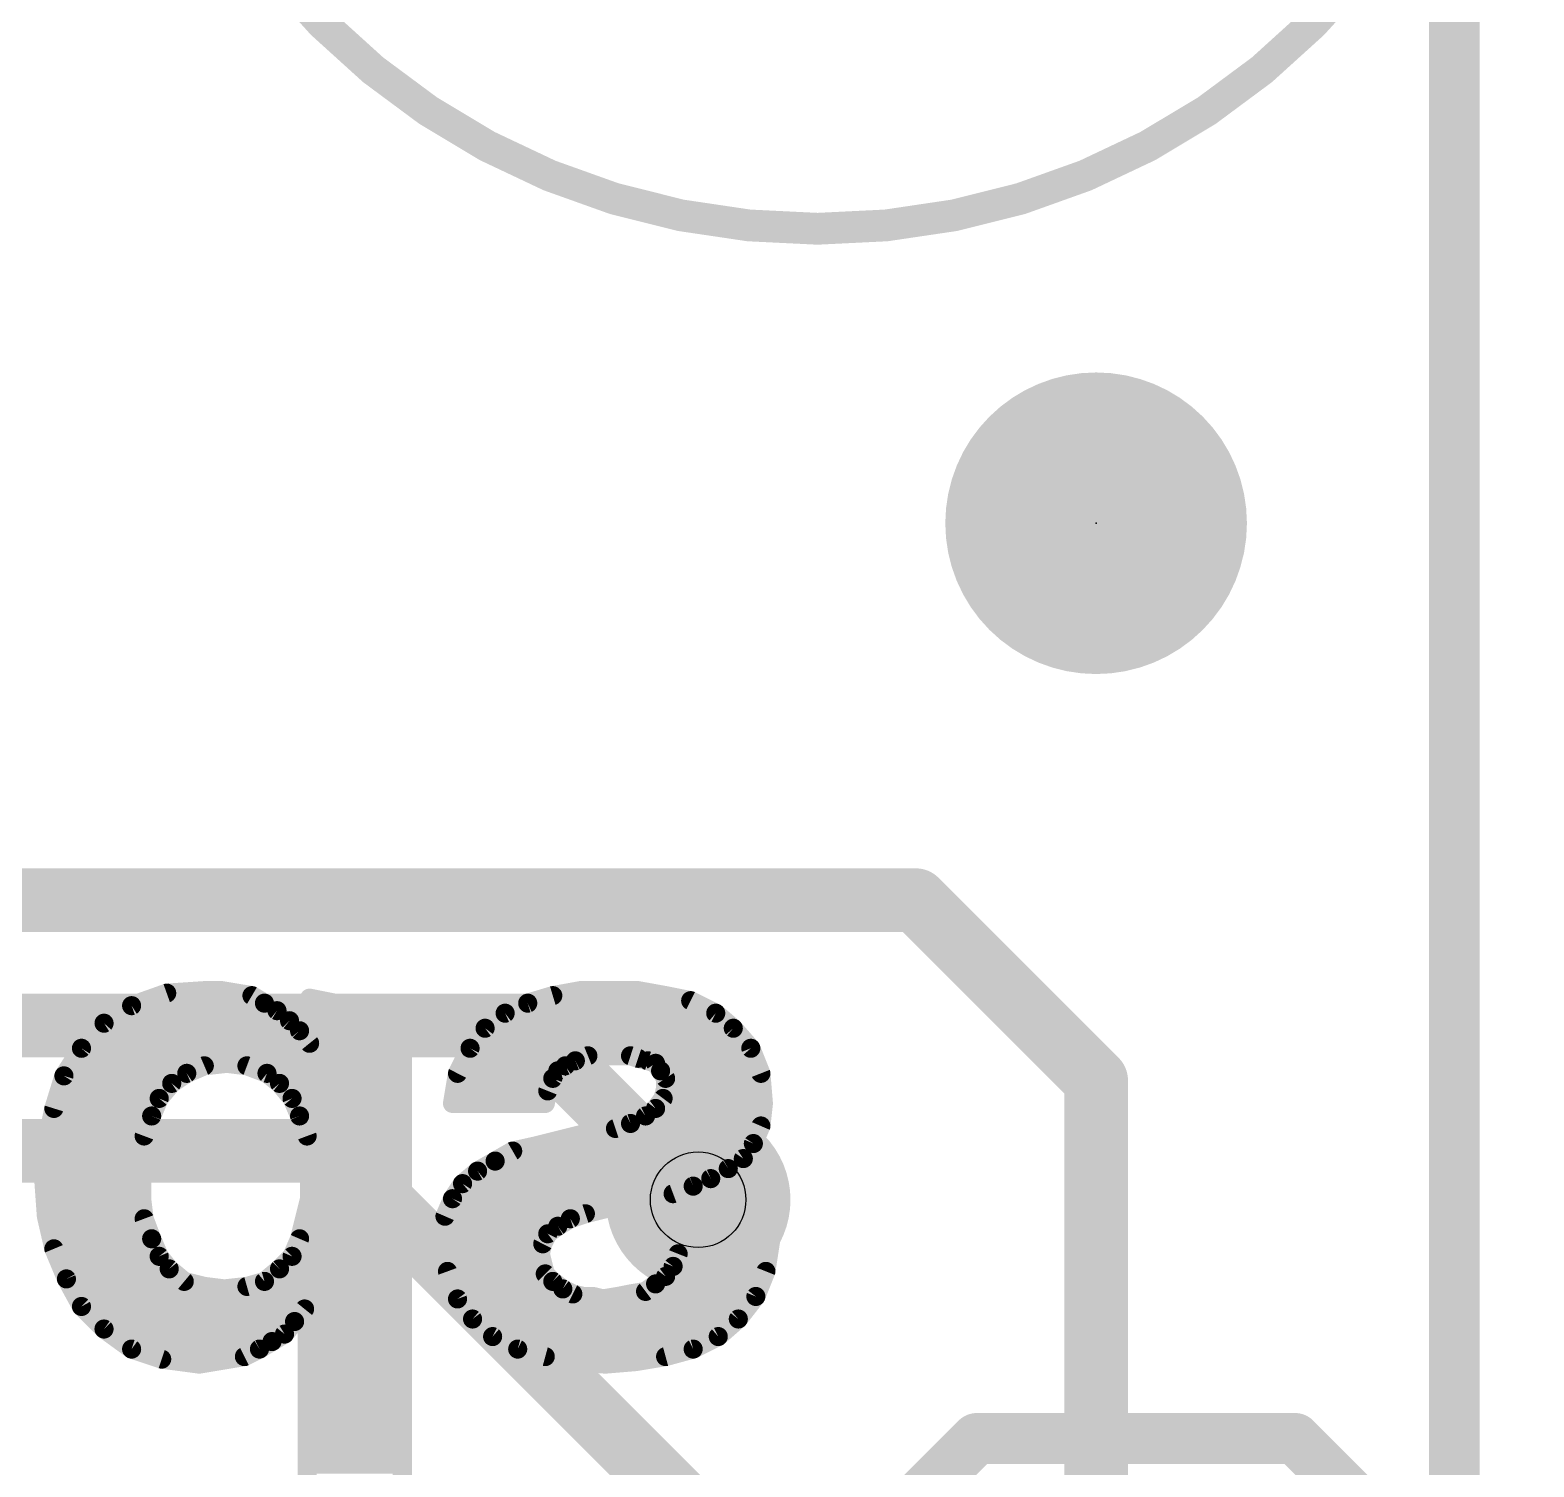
# Model space of a CAD drawing. Extents: x -33 to 74, y -15 to 28.
# Drawn here: x 14.64 to 20.64, y 10.05 to 15.78 of the extents above; entities that cross this region are included whole.
import ezdxf

# ---------------------------------------------------------------- set-up
doc = ezdxf.new("R2010")
doc.units = 0
for name, color, linetype in [('1', 12, 'CONTINUOUS'), ('16', 132, 'CONTINUOUS'), ('18', 110, 'CONTINUOUS'), ('20', 53, 'CONTINUOUS'), ('21', 41, 'CONTINUOUS'), ('22', 40, 'CONTINUOUS'), ('23', 53, 'CONTINUOUS'), ('29', 40, 'CONTINUOUS'), ('39', 12, 'CONTINUOUS'), ('44', 253, 'CONTINUOUS')]:
    doc.layers.add(name, color=color, linetype=linetype)

# ---------------------------------------------------------------- blocks, each defined once
blk = doc.blocks.new('PIE')
at = {"const_width": 0.5}
blk.add_lwpolyline([(0, -0.25, 1), (0, 0.25, 1), (0, -0.25)], format="xyb", dxfattribs=at)
blk = doc.blocks.new('ROUNDV')
at = {"const_width": 0.5}
blk.add_lwpolyline([(0, -0.25, 1), (0, 0.25, 1), (0, -0.25)], format="xyb", dxfattribs=at)

msp = doc.modelspace()

# ---------------------------------------------------------------- linework, layer by layer
at = {"layer": '1'}
for points, const_width in [([(20.32, 0), (20.32, 20.32)], 0.2032), ([(13.1313, 12.3075), (18.1725, 12.3075)], 0.254), ([(18.1725, 12.3075), (18.8912, 11.5888)], 0.254), ([(13.1313, 11.8075), (16.6088, 11.8075)], 0.254), ([(16.6088, 11.8075), (17.3038, 11.1125)], 0.254), ([(18.8912, 11.5888), (18.8912, 9.0488)], 0.254), ([(13.1313, 11.3075), (15.8388, 11.3075)], 0.254), ([(15.8388, 11.3075), (17.4625, 9.6837)], 0.254)]:
    msp.add_lwpolyline(points, dxfattribs=dict(at, const_width=const_width))
at = {"layer": '1', "const_width": 0.127}
for points in [[(18.2174, 12.3524, 1), (18.1276, 12.2626)], [(18.1725, 12.244, 1), (18.1725, 12.371)], [(16.6537, 11.8524, 1), (16.5638, 11.7626)], [(16.6088, 11.744, 1), (16.6088, 11.871)], [(18.9548, 11.5888, 1), (18.8277, 11.5888)], [(18.8463, 11.5438, 1), (18.9362, 11.6337)], [(15.8837, 11.3524, 1), (15.7938, 11.2626)], [(15.8388, 11.244, 1), (15.8388, 11.371)], [(17.2588, 11.0676, 1), (17.3487, 11.1574)]]:
    msp.add_lwpolyline(points, format="xyb", dxfattribs=at)
at = {"layer": '16', "const_width": 0.2032}
msp.add_lwpolyline([(20.32, 0), (20.32, 20.32)], dxfattribs=at)
at = {"layer": '20', "const_width": 0.2032}
msp.add_lwpolyline([(20.32, 20.32), (20.32, 0)], dxfattribs=at)
at = {"layer": '21', "const_width": 0.2032}
for points in [[(18.415, 10.16), (17.78, 9.525)], [(19.685, 10.16), (18.415, 10.16)], [(20.32, 9.525), (19.685, 10.16)]]:
    msp.add_lwpolyline(points, dxfattribs=at)
at = {"layer": '21', "const_width": 0.1016}
for points in [[(18.415, 10.2108, 1), (18.415, 10.1092)], [(18.4509, 10.1241, 1), (18.3791, 10.1959)], [(19.7209, 10.1959, 1), (19.6491, 10.1241)], [(19.685, 10.1092, 1), (19.685, 10.2108)]]:
    msp.add_lwpolyline(points, format="xyb", dxfattribs=at)
at = {"layer": '22', "const_width": 0.0762}
for points in [[(15.184, 11.9367), (15.044, 11.8868)], [(15.334, 11.9467), (15.184, 11.9367)], [(15.404, 11.9467), (15.334, 11.9467)], [(15.464, 11.9367), (15.404, 11.9467)], [(15.524, 11.9268), (15.464, 11.9367)], [(15.574, 11.8968), (15.524, 11.9268)], [(15.804, 11.9068), (15.754, 11.9168)], [(15.754, 11.9168), (15.754, 11.7368)], [(15.854, 11.8968), (15.804, 11.9068)], [(16.724, 11.9268), (16.624, 11.8968)], [(16.834, 11.9467), (16.724, 11.9268)], [(17.064, 11.9467), (16.834, 11.9467)], [(17.174, 11.9268), (17.064, 11.9467)], [(17.274, 11.9068), (17.174, 11.9268)], [(17.374, 11.8567), (17.274, 11.9068)], [(15.044, 11.8868), (14.934, 11.8168)], [(15.0453, 11.8872), (15.5899, 11.8872)], [(15.624, 11.8667), (15.574, 11.8968)], [(15.674, 11.8268), (15.624, 11.8667)], [(15.754, 11.8872), (15.8922, 11.8872)], [(15.894, 11.8868), (15.854, 11.8968)], [(15.944, 11.8768), (15.894, 11.8868)], [(15.984, 11.8667), (15.944, 11.8768)], [(16.034, 11.8667), (15.984, 11.8667)], [(16.084, 11.8567), (16.034, 11.8667)], [(16.124, 11.8468), (16.084, 11.8567)], [(16.124, 9.9968), (16.124, 11.8468)], [(16.534, 11.8567), (16.454, 11.7968)], [(16.624, 11.8968), (16.534, 11.8567)], [(16.6025, 11.8872), (17.3131, 11.8872)], [(17.444, 11.7968), (17.374, 11.8567)], [(14.934, 11.8168), (14.844, 11.7168)], [(14.9288, 11.811), (15.6898, 11.811)], [(15.714, 11.7868), (15.674, 11.8268)], [(15.754, 11.7368), (15.714, 11.7868)], [(15.754, 11.811), (16.124, 11.811)], [(16.454, 11.7968), (16.394, 11.7168)], [(16.473, 11.811), (17.4274, 11.811)], [(17.514, 11.7168), (17.444, 11.7968)], [(14.8602, 11.7348), (16.124, 11.7348)], [(16.4075, 11.7348), (17.4982, 11.7348)], [(14.844, 11.7168), (14.774, 11.6067)], [(16.394, 11.7168), (16.344, 11.6167)], [(16.774, 11.6468), (16.814, 11.6668)], [(16.814, 11.6668), (16.864, 11.6867)], [(16.864, 11.6867), (17.034, 11.6867)], [(17.034, 11.6867), (17.064, 11.6768)], [(17.064, 11.6768), (17.104, 11.6668)], [(17.104, 11.6668), (17.134, 11.6568)], [(17.554, 11.6167), (17.514, 11.7168)], [(14.774, 11.6067), (14.734, 11.4768)], [(14.807, 11.6586), (16.124, 11.6586)], [(15.204, 11.5768), (15.264, 11.6167)], [(15.264, 11.6167), (15.334, 11.6468)], [(15.334, 11.6468), (15.424, 11.6568)], [(15.424, 11.6568), (15.504, 11.6468)], [(15.504, 11.6468), (15.584, 11.6167)], [(15.584, 11.6167), (15.634, 11.5768)], [(16.344, 11.6167), (16.324, 11.4968)], [(16.3649, 11.6586), (16.7977, 11.6586)], [(16.724, 11.5968), (16.744, 11.6268)], [(16.744, 11.6268), (16.774, 11.6468)], [(17.1285, 11.6586), (17.5373, 11.6586)], [(17.134, 11.6568), (17.154, 11.6268)], [(17.154, 11.6268), (17.174, 11.5968)], [(17.564, 11.4968), (17.554, 11.6167)], [(14.7665, 11.5824), (15.2125, 11.5824)], [(15.154, 11.5168), (15.204, 11.5768)], [(15.6269, 11.5824), (16.124, 11.5824)], [(15.634, 11.5768), (15.684, 11.5168)], [(16.3383, 11.5824), (16.7183, 11.5824)], [(16.694, 11.4968), (16.704, 11.5468)], [(16.704, 11.5468), (16.724, 11.5968)], [(17.174, 11.5568), (17.164, 11.5168)], [(17.174, 11.5968), (17.174, 11.5568)], [(17.174, 11.5824), (17.5569, 11.5824)], [(14.7431, 11.5062), (15.1495, 11.5062)], [(15.124, 11.4467), (15.154, 11.5168)], [(15.684, 11.5168), (15.714, 11.4467)], [(15.6885, 11.5062), (16.124, 11.5062)], [(16.324, 11.4968), (16.694, 11.4968)], [(16.3256, 11.5062), (16.6959, 11.5062)], [(17.164, 11.5168), (17.134, 11.4768)], [(17.1561, 11.5062), (17.5632, 11.5062)], [(17.554, 11.4068), (17.564, 11.4968)], [(14.734, 11.4768), (14.704, 11.3368)], [(14.724, 11.43), (15.1177, 11.43)], [(15.094, 11.3667), (15.124, 11.4467)], [(15.714, 11.4467), (15.744, 11.3667)], [(15.7203, 11.43), (16.124, 11.43)], [(17.094, 11.4467), (17.034, 11.4168)], [(17.0605, 11.43), (17.5566, 11.43)], [(17.134, 11.4768), (17.094, 11.4467)], [(15.084, 11.2868), (15.094, 11.3667)], [(15.744, 11.3667), (15.754, 11.2868)], [(16.814, 11.3667), (16.734, 11.3468)], [(16.894, 11.3868), (16.814, 11.3667)], [(16.974, 11.3968), (16.894, 11.3868)], [(17.034, 11.4168), (16.974, 11.3968)], [(17.524, 11.3368), (17.554, 11.4068)], [(14.704, 11.3368), (14.694, 11.1867)], [(14.7077, 11.3538), (15.0924, 11.3538)], [(15.7456, 11.3538), (16.124, 11.3538)], [(16.564, 11.3068), (16.494, 11.2668)], [(16.654, 11.3268), (16.564, 11.3068)], [(16.734, 11.3468), (16.654, 11.3268)], [(16.7622, 11.3538), (17.5313, 11.3538)], [(17.484, 11.2767), (17.524, 11.3368)], [(14.7001, 11.2776), (15.084, 11.2776)], [(15.084, 11.1967), (15.084, 11.2868)], [(15.754, 11.2868), (15.754, 11.1167)], [(15.754, 11.2776), (16.124, 11.2776)], [(16.494, 11.2668), (16.424, 11.2268)], [(16.513, 11.2776), (17.4846, 11.2776)], [(17.424, 11.2368), (17.484, 11.2767)], [(15.084, 11.1967), (14.694, 11.1867)], [(14.694, 11.1867), (15.084, 11.1967)], [(14.694, 11.1867), (14.704, 11.0468)], [(14.695, 11.2014), (15.084, 11.2014)], [(15.084, 11.1167), (15.084, 11.1967)], [(15.754, 11.2014), (16.124, 11.2014)], [(16.424, 11.2268), (16.364, 11.1768)], [(16.3936, 11.2014), (17.3621, 11.2014)], [(17.284, 11.1668), (17.354, 11.1967)], [(17.354, 11.1967), (17.424, 11.2368)], [(14.6984, 11.1252), (15.084, 11.1252)], [(15.754, 11.1252), (16.124, 11.1252)], [(16.364, 11.1768), (16.324, 11.1167)], [(16.3296, 11.1252), (17.152, 11.1252)], [(17.114, 11.1167), (17.204, 11.1368)], [(17.204, 11.1368), (17.284, 11.1668)], [(15.094, 11.0368), (15.084, 11.1167)], [(15.754, 11.1167), (15.734, 11.0368)], [(16.324, 11.1167), (16.294, 11.0468)], [(16.854, 11.0568), (16.934, 11.0768)], [(16.934, 11.0768), (17.014, 11.0968)], [(17.014, 11.0968), (17.114, 11.1167)], [(14.7038, 11.049), (15.0925, 11.049)], [(14.704, 11.0468), (14.734, 10.9168)], [(15.124, 10.9568), (15.094, 11.0368)], [(15.734, 11.0368), (15.714, 10.9568)], [(15.7371, 11.049), (16.124, 11.049)], [(16.294, 11.0468), (16.284, 10.9568)], [(16.295, 11.049), (16.8308, 11.049)], [(16.704, 10.9768), (16.744, 11.0068)], [(16.744, 11.0068), (16.794, 11.0368)], [(16.794, 11.0368), (16.854, 11.0568)], [(14.7211, 10.9728), (15.118, 10.9728)], [(14.784, 10.7968), (15.124, 10.9568)], [(15.124, 10.9568), (14.784, 10.7968)], [(15.154, 10.8868), (15.124, 10.9568)], [(15.714, 10.9568), (15.684, 10.8868)], [(15.718, 10.9728), (16.124, 10.9728)], [(16.284, 10.9568), (16.304, 10.8268)], [(16.2858, 10.9728), (16.702, 10.9728)], [(16.684, 10.9367), (16.704, 10.9768)], [(17.224, 10.9568), (17.224, 10.8968)], [(17.274, 10.9568), (17.224, 10.9568)], [(17.594, 10.9568), (17.274, 10.9568)], [(17.574, 10.8268), (17.594, 10.9568)], [(14.734, 10.9168), (14.784, 10.7968)], [(14.7424, 10.8966), (14.9962, 10.8966)], [(14.9962, 10.8966), (15.1498, 10.8966)], [(15.194, 10.8368), (15.154, 10.8868)], [(15.684, 10.8868), (15.634, 10.8368)], [(15.6882, 10.8966), (16.124, 10.8966)], [(16.2933, 10.8966), (16.674, 10.8966)], [(16.674, 10.8968), (16.684, 10.9367)], [(16.684, 10.8567), (16.674, 10.8968)], [(17.224, 10.8968), (17.204, 10.8468)], [(17.2239, 10.8966), (17.5847, 10.8966)], [(14.7741, 10.8204), (14.8343, 10.8204)], [(14.8343, 10.8204), (15.2136, 10.8204)], [(15.254, 10.7868), (15.194, 10.8368)], [(15.634, 10.8368), (15.574, 10.7868)], [(15.6144, 10.8204), (16.124, 10.8204)], [(16.304, 10.8268), (16.344, 10.7168)], [(16.3063, 10.8204), (16.6931, 10.8204)], [(16.694, 10.8168), (16.684, 10.8567)], [(17.204, 10.8468), (17.174, 10.8068)], [(17.1842, 10.8204), (17.5715, 10.8204)], [(17.534, 10.7268), (17.574, 10.8268)], [(14.784, 10.7968), (14.844, 10.6867)], [(15.334, 10.7668), (15.254, 10.7868)], [(15.414, 10.7568), (15.334, 10.7668)], [(15.504, 10.7668), (15.414, 10.7568)], [(15.574, 10.7868), (15.504, 10.7668)], [(16.724, 10.7868), (16.694, 10.8168)], [(16.764, 10.7568), (16.724, 10.7868)], [(17.134, 10.7767), (17.094, 10.7468)], [(17.174, 10.8068), (17.134, 10.7767)], [(14.8127, 10.7442), (16.124, 10.7442)], [(16.334, 10.7442), (16.7891, 10.7442)], [(16.344, 10.7168), (16.404, 10.6368)], [(16.804, 10.7368), (16.764, 10.7568)], [(16.844, 10.7268), (16.804, 10.7368)], [(16.884, 10.7268), (16.844, 10.7268)], [(16.924, 10.7168), (16.884, 10.7268)], [(16.984, 10.7268), (16.924, 10.7168)], [(17.034, 10.7368), (16.984, 10.7268)], [(17.094, 10.7468), (17.034, 10.7368)], [(17.0787, 10.7442), (17.541, 10.7442)], [(17.464, 10.6368), (17.534, 10.7268)], [(14.844, 10.6867), (14.934, 10.5968)], [(14.8628, 10.668), (15.727, 10.668)], [(15.694, 10.6268), (15.734, 10.6768)], [(15.734, 10.6768), (15.744, 10.6768)], [(15.744, 10.6768), (15.744, 9.6568)], [(15.744, 10.668), (16.124, 10.668)], [(16.3806, 10.668), (17.4883, 10.668)], [(14.934, 10.5968), (15.044, 10.5168)], [(14.9408, 10.5918), (15.666, 10.5918)], [(15.654, 10.5768), (15.694, 10.6268)], [(15.744, 10.5918), (16.124, 10.5918)], [(16.404, 10.6368), (16.484, 10.5668)], [(16.4554, 10.5918), (17.4126, 10.5918)], [(17.384, 10.5668), (17.464, 10.6368)], [(15.554, 10.5168), (15.604, 10.5468)], [(15.604, 10.5468), (15.654, 10.5768)], [(16.484, 10.5668), (16.584, 10.5168)], [(17.284, 10.5168), (17.384, 10.5668)], [(15.044, 10.5168), (15.164, 10.4768)], [(15.0475, 10.5156), (15.5517, 10.5156)], [(15.164, 10.4768), (15.314, 10.4568)], [(15.314, 10.4568), (15.374, 10.4668)], [(15.374, 10.4668), (15.434, 10.4768)], [(15.434, 10.4768), (15.494, 10.4868)], [(15.494, 10.4868), (15.554, 10.5168)], [(15.744, 10.5156), (16.124, 10.5156)], [(16.584, 10.5168), (16.694, 10.4868)], [(16.5882, 10.5156), (17.2798, 10.5156)], [(16.694, 10.4868), (16.814, 10.4668)], [(16.814, 10.4668), (16.934, 10.4568)], [(16.934, 10.4568), (17.054, 10.4668)], [(17.054, 10.4668), (17.174, 10.4868)], [(17.174, 10.4868), (17.284, 10.5168)], [(15.744, 10.4394), (16.124, 10.4394)], [(15.744, 10.3632), (16.124, 10.3632)], [(15.744, 10.287), (16.124, 10.287)], [(15.744, 10.2108), (16.124, 10.2108)], [(15.744, 10.1346), (16.124, 10.1346)], [(15.744, 10.0584), (16.124, 10.0584)]]:
    msp.add_lwpolyline(points, dxfattribs=at)
at = {"layer": '22', "const_width": 0.0381}
for points in [[(15.1827, 11.9558, 1), (15.1853, 11.9177)], [(15.1904, 11.9188, 1), (15.1776, 11.9547)], [(15.334, 11.9658, 1), (15.334, 11.9277)], [(15.3353, 11.9277, 1), (15.3327, 11.9658)], [(15.4071, 11.9655, 1), (15.4009, 11.928)], [(15.404, 11.9277, 1), (15.404, 11.9658)], [(15.4671, 11.9555, 1), (15.4609, 11.918)], [(15.4609, 11.918, 1), (15.4671, 11.9555)], [(15.5338, 11.9431, 1), (15.5142, 11.9104)], [(15.5209, 11.908, 1), (15.5271, 11.9455)], [(15.7731, 11.9168, 1), (15.735, 11.9168)], [(15.7577, 11.9354, 1), (15.7503, 11.8981)], [(15.8077, 11.9254, 1), (15.8003, 11.8881)], [(15.8003, 11.8881, 1), (15.8077, 11.9254)], [(16.7206, 11.9455, 1), (16.7274, 11.908)], [(16.7295, 11.9085, 1), (16.7185, 11.945)], [(16.834, 11.9658, 1), (16.834, 11.9277)], [(16.8374, 11.928, 1), (16.8306, 11.9655)], [(17.0674, 11.9655, 1), (17.0606, 11.928)], [(17.064, 11.9277, 1), (17.064, 11.9658)], [(17.1777, 11.9454, 1), (17.1703, 11.9081)], [(17.1706, 11.908, 1), (17.1774, 11.9455)], [(17.2825, 11.9238, 1), (17.2655, 11.8897)], [(17.2703, 11.8881, 1), (17.2777, 11.9254)], [(15.0376, 11.9047, 1), (15.0504, 11.8688)], [(15.0453, 11.9063, 1), (15.0453, 11.8681)], [(15.0542, 11.8707, 1), (15.0338, 11.9028)], [(15.5838, 11.9131, 1), (15.5642, 11.8804)], [(15.5642, 11.8804, 1), (15.5838, 11.9131)], [(15.5899, 11.8681, 1), (15.5899, 11.9063)], [(15.6359, 11.8816, 1), (15.6121, 11.8519)], [(15.6142, 11.8504, 1), (15.6338, 11.8831)], [(15.754, 11.9063, 1), (15.754, 11.8681)], [(15.8586, 11.9152, 1), (15.8494, 11.8783)], [(15.8503, 11.8781, 1), (15.8577, 11.9154)], [(15.8977, 11.9054, 1), (15.8903, 11.8681)], [(15.8894, 11.8683, 1), (15.8986, 11.9052)], [(15.8922, 11.8681, 1), (15.8922, 11.9063)], [(15.9486, 11.8952, 1), (15.9394, 11.8583)], [(15.9403, 11.8581, 1), (15.9477, 11.8954)], [(15.984, 11.8858, 1), (15.984, 11.8477)], [(15.9794, 11.8483, 1), (15.9886, 11.8852)], [(16.0377, 11.8854, 1), (16.0303, 11.8481)], [(16.034, 11.8477, 1), (16.034, 11.8858)], [(16.0886, 11.8752, 1), (16.0794, 11.8383)], [(16.0803, 11.8381, 1), (16.0877, 11.8754)], [(16.1431, 11.8468, 1), (16.105, 11.8468)], [(16.1194, 11.8283, 1), (16.1286, 11.8652)], [(16.5263, 11.8742, 1), (16.5417, 11.8393)], [(16.5454, 11.8415, 1), (16.5226, 11.872)], [(16.6025, 11.9063, 1), (16.6025, 11.8681)], [(16.6185, 11.915, 1), (16.6295, 11.8785)], [(16.6317, 11.8793, 1), (16.6163, 11.9142)], [(17.3131, 11.8681, 1), (17.3131, 11.9063)], [(17.3864, 11.8712, 1), (17.3616, 11.8423)], [(17.3655, 11.8397, 1), (17.3825, 11.8738)], [(14.9288, 11.83, 1), (14.9288, 11.7919)], [(14.9238, 11.8328, 1), (14.9442, 11.8007)], [(14.9482, 11.804, 1), (14.9198, 11.8295)], [(15.6875, 11.8402, 1), (15.6605, 11.8133)], [(15.6621, 11.8119, 1), (15.6859, 11.8416)], [(15.6898, 11.7919, 1), (15.6898, 11.83)], [(15.7289, 11.7987, 1), (15.6991, 11.7748)], [(15.7005, 11.7733, 1), (15.7275, 11.8002)], [(15.754, 11.83, 1), (15.754, 11.7919)], [(16.124, 11.7919, 1), (16.124, 11.83)], [(16.4426, 11.812, 1), (16.4654, 11.7815)], [(16.4692, 11.7853, 1), (16.4388, 11.8082)], [(16.473, 11.83, 1), (16.473, 11.7919)], [(17.4583, 11.8093, 1), (17.4297, 11.7842)], [(17.4274, 11.7919, 1), (17.4274, 11.83)], [(17.4316, 11.7823, 1), (17.4564, 11.8112)], [(14.8602, 11.7538, 1), (14.8602, 11.7157)], [(15.7391, 11.7248, 1), (15.7689, 11.7487)], [(16.124, 11.7157, 1), (16.124, 11.7538)], [(16.4075, 11.7538, 1), (16.4075, 11.7157)], [(17.4982, 11.7157, 1), (17.4982, 11.7538)], [(14.8298, 11.7295, 1), (14.8582, 11.704)], [(14.8601, 11.7065, 1), (14.8279, 11.727)], [(15.735, 11.7368, 1), (15.7731, 11.7368)], [(16.3788, 11.7282, 1), (16.4092, 11.7053)], [(16.411, 11.7082, 1), (16.377, 11.7253)], [(16.8069, 11.6844, 1), (16.8211, 11.6491)], [(16.8225, 11.6497, 1), (16.8055, 11.6838)], [(16.864, 11.7058, 1), (16.864, 11.6677)], [(16.8711, 11.6691, 1), (16.8569, 11.7044)], [(17.04, 11.7048, 1), (17.028, 11.6687)], [(17.034, 11.6677, 1), (17.034, 11.7058)], [(17.0686, 11.6952, 1), (17.0594, 11.6583)], [(17.058, 11.6587, 1), (17.07, 11.6948)], [(17.11, 11.6848, 1), (17.098, 11.6487)], [(17.0994, 11.6483, 1), (17.1086, 11.6852)], [(17.5317, 11.7238, 1), (17.4963, 11.7097)], [(17.4997, 11.7042, 1), (17.5283, 11.7293)], [(14.7922, 11.6011, 1), (14.7558, 11.6124)], [(14.807, 11.6776, 1), (14.807, 11.6395)], [(15.2565, 11.6343, 1), (15.2715, 11.5992)], [(15.2746, 11.6009, 1), (15.2534, 11.6326)], [(15.3319, 11.6657, 1), (15.3361, 11.6278)], [(15.3415, 11.6292, 1), (15.3265, 11.6643)], [(15.4264, 11.6757, 1), (15.4216, 11.6378)], [(15.4261, 11.6378, 1), (15.4219, 11.6757)], [(15.5107, 11.6646, 1), (15.4973, 11.6289)], [(15.5016, 11.6278, 1), (15.5064, 11.6657)], [(15.5959, 11.6316, 1), (15.5721, 11.6019)], [(15.5773, 11.5989, 1), (15.5907, 11.6346)], [(16.124, 11.6395, 1), (16.124, 11.6776)], [(16.327, 11.6253, 1), (16.361, 11.6082)], [(16.3628, 11.6136, 1), (16.3252, 11.6199)], [(16.3649, 11.6776, 1), (16.3649, 11.6395)], [(16.7334, 11.6426, 1), (16.7546, 11.6109)], [(16.7599, 11.6162, 1), (16.7281, 11.6373)], [(16.7655, 11.6638, 1), (16.7825, 11.6297)], [(16.7846, 11.6309, 1), (16.7634, 11.6626)], [(16.7977, 11.6395, 1), (16.7977, 11.6776)], [(17.1285, 11.6776, 1), (17.1285, 11.6395)], [(17.1499, 11.6673, 1), (17.1181, 11.6462)], [(17.128, 11.6387, 1), (17.14, 11.6748)], [(17.1699, 11.6373, 1), (17.1381, 11.6162)], [(17.1381, 11.6162, 1), (17.1699, 11.6373)], [(17.573, 11.6183, 1), (17.535, 11.6152)], [(17.5363, 11.6097, 1), (17.5717, 11.6238)], [(17.5373, 11.6395, 1), (17.5373, 11.6776)], [(14.7665, 11.6014, 1), (14.7665, 11.5633)], [(14.7579, 11.617, 1), (14.7901, 11.5965)], [(15.1934, 11.5926, 1), (15.2146, 11.5609)], [(15.2186, 11.5646, 1), (15.1894, 11.5889)], [(15.2125, 11.5633, 1), (15.2125, 11.6014)], [(15.6269, 11.6014, 1), (15.6269, 11.5633)], [(15.6486, 11.5889, 1), (15.6194, 11.5646)], [(15.6221, 11.5619, 1), (15.6459, 11.5916)], [(16.124, 11.5633, 1), (16.124, 11.6014)], [(16.3383, 11.6014, 1), (16.3383, 11.5633)], [(16.7227, 11.543, 1), (16.6853, 11.5505)], [(16.7081, 11.6073, 1), (16.7399, 11.5862)], [(16.7417, 11.5897, 1), (16.7063, 11.6038)], [(16.7183, 11.5633, 1), (16.7183, 11.6014)], [(17.193, 11.5968, 1), (17.1549, 11.5968)], [(17.174, 11.6014, 1), (17.174, 11.5633)], [(17.1925, 11.5521, 1), (17.1555, 11.5614)], [(17.1581, 11.5862, 1), (17.1899, 11.6073)], [(17.5569, 11.5633, 1), (17.5569, 11.6014)], [(14.7431, 11.5252, 1), (14.7431, 11.4871)], [(15.1394, 11.5289, 1), (15.1686, 11.5046)], [(15.1715, 11.5092, 1), (15.1365, 11.5243)], [(15.1495, 11.4871, 1), (15.1495, 11.5252)], [(15.7015, 11.5243, 1), (15.6665, 11.5092)], [(15.6694, 11.5046, 1), (15.6986, 11.5289)], [(15.6885, 11.5252, 1), (15.6885, 11.4871)], [(16.124, 11.4871, 1), (16.124, 11.5252)], [(16.324, 11.5158, 1), (16.324, 11.4777)], [(16.3052, 11.4999, 1), (16.3428, 11.4936)], [(16.3256, 11.5252, 1), (16.3256, 11.4871)], [(16.6753, 11.5005, 1), (16.7127, 11.493)], [(16.6863, 11.5538, 1), (16.7217, 11.5397)], [(16.694, 11.4777, 1), (16.694, 11.5158)], [(16.6959, 11.4871, 1), (16.6959, 11.5252)], [(17.1561, 11.5252, 1), (17.1561, 11.4871)], [(17.1455, 11.5214, 1), (17.1825, 11.5121)], [(17.1792, 11.5053, 1), (17.1488, 11.5282)], [(17.1549, 11.5568, 1), (17.193, 11.5568)], [(17.545, 11.4952, 1), (17.583, 11.4983)], [(17.5829, 11.4946, 1), (17.5451, 11.4989)], [(17.5632, 11.4871, 1), (17.5632, 11.5252)], [(14.724, 11.449, 1), (14.724, 11.4109)], [(14.7158, 11.4824, 1), (14.7522, 11.4711)], [(14.7526, 11.4728, 1), (14.7154, 11.4807)], [(15.1065, 11.4543, 1), (15.1415, 11.4392)], [(15.1418, 11.4401, 1), (15.1062, 11.4534)], [(15.1177, 11.4109, 1), (15.1177, 11.449)], [(15.7318, 11.4534, 1), (15.6962, 11.4401)], [(15.6965, 11.4392, 1), (15.7315, 11.4543)], [(15.7203, 11.449, 1), (15.7203, 11.4109)], [(16.124, 11.4109, 1), (16.124, 11.449)], [(17.0605, 11.449, 1), (17.0605, 11.4109)], [(17.0826, 11.462, 1), (17.1054, 11.4315)], [(17.1025, 11.4297, 1), (17.0855, 11.4638)], [(17.1188, 11.4882, 1), (17.1492, 11.4653)], [(17.1454, 11.4615, 1), (17.1226, 11.492)], [(17.5566, 11.4109, 1), (17.5566, 11.449)], [(15.1129, 11.3644, 1), (15.0751, 11.3691)], [(15.7629, 11.3691, 1), (15.7251, 11.3644)], [(16.8094, 11.3852, 1), (16.8186, 11.3483)], [(16.8186, 11.3483, 1), (16.8094, 11.3852)], [(16.8916, 11.4057, 1), (16.8964, 11.3678)], [(16.8986, 11.3683, 1), (16.8894, 11.4052)], [(16.968, 11.4148, 1), (16.98, 11.3787)], [(16.9764, 11.3778, 1), (16.9716, 11.4157)], [(17.0255, 11.4338, 1), (17.0425, 11.3997)], [(17.04, 11.3987, 1), (17.028, 11.4348)], [(17.5351, 11.4089, 1), (17.5729, 11.4046)], [(17.5715, 11.3992, 1), (17.5365, 11.4143)], [(14.6854, 11.3407, 1), (14.7226, 11.3328)], [(14.723, 11.3355, 1), (14.685, 11.338)], [(14.7077, 11.3728, 1), (14.7077, 11.3347)], [(15.0762, 11.3734, 1), (15.1118, 11.3601)], [(15.0924, 11.3347, 1), (15.0924, 11.3728)], [(15.7262, 11.3601, 1), (15.7618, 11.3734)], [(15.7456, 11.3728, 1), (15.7456, 11.3347)], [(16.124, 11.3347, 1), (16.124, 11.3728)], [(16.5599, 11.3253, 1), (16.5681, 11.2882)], [(16.5735, 11.2902, 1), (16.5545, 11.3233)], [(16.6494, 11.3452, 1), (16.6586, 11.3083)], [(16.6581, 11.3082, 1), (16.6499, 11.3453)], [(16.7294, 11.3652, 1), (16.7386, 11.3283)], [(16.7386, 11.3283, 1), (16.7294, 11.3652)], [(16.7622, 11.3728, 1), (16.7622, 11.3347)], [(17.5065, 11.3443, 1), (17.5415, 11.3292)], [(17.5399, 11.3262, 1), (17.5081, 11.3473)], [(17.5313, 11.3347, 1), (17.5313, 11.3728)], [(14.7001, 11.2967, 1), (14.7001, 11.2586)], [(15.1031, 11.2868, 1), (15.065, 11.2868)], [(15.0651, 11.2891, 1), (15.1029, 11.2844)], [(15.084, 11.2586, 1), (15.084, 11.2967)], [(15.7731, 11.2868, 1), (15.735, 11.2868)], [(15.754, 11.2967, 1), (15.754, 11.2586)], [(15.7351, 11.2844, 1), (15.7729, 11.2891)], [(16.124, 11.2586, 1), (16.124, 11.2967)], [(16.4845, 11.2833, 1), (16.5035, 11.2502)], [(16.5035, 11.2502, 1), (16.4845, 11.2833)], [(16.513, 11.2967, 1), (16.513, 11.2586)], [(17.4681, 11.2873, 1), (17.4999, 11.2662)], [(17.4946, 11.2609, 1), (17.4734, 11.2926)], [(17.4846, 11.2586, 1), (17.4846, 11.2967)], [(14.6935, 11.2058, 1), (14.6945, 11.1677)], [(14.713, 11.1881, 1), (14.675, 11.1854)], [(14.6935, 11.2058, 1), (14.6945, 11.1677)], [(14.695, 11.2205, 1), (14.695, 11.1824)], [(15.1031, 11.1967, 1), (15.065, 11.1967)], [(15.0845, 11.1777, 1), (15.0835, 11.2158)], [(15.0845, 11.1777, 1), (15.0835, 11.2158)], [(15.084, 11.1824, 1), (15.084, 11.2205)], [(15.754, 11.2205, 1), (15.754, 11.1824)], [(16.124, 11.1824, 1), (16.124, 11.2205)], [(16.3936, 11.2205, 1), (16.3936, 11.1824)], [(16.4145, 11.2433, 1), (16.4335, 11.2102)], [(16.4362, 11.2121, 1), (16.4118, 11.2414)], [(17.3445, 11.2133, 1), (17.3635, 11.1802)], [(17.3615, 11.1792, 1), (17.3465, 11.2143)], [(17.3621, 11.1824, 1), (17.3621, 11.2205)], [(17.4134, 11.2526, 1), (17.4346, 11.2209)], [(17.4335, 11.2202, 1), (17.4145, 11.2533)], [(14.675, 11.188, 1), (14.713, 11.1855)], [(14.6984, 11.1443, 1), (14.6984, 11.1062)], [(15.065, 11.1967, 1), (15.1031, 11.1967)], [(15.084, 11.1062, 1), (15.084, 11.1443)], [(15.754, 11.1443, 1), (15.754, 11.1062)], [(16.124, 11.1062, 1), (16.124, 11.1443)], [(16.3296, 11.1443, 1), (16.3296, 11.1062)], [(16.3518, 11.1914, 1), (16.3762, 11.1621)], [(16.3799, 11.1662, 1), (16.3481, 11.1873)], [(17.152, 11.1062, 1), (17.152, 11.1443)], [(17.1973, 11.1546, 1), (17.2107, 11.1189)], [(17.2081, 11.1182, 1), (17.1999, 11.1553)], [(17.2765, 11.1843, 1), (17.2915, 11.1492)], [(17.2907, 11.1489, 1), (17.2773, 11.1846)], [(15.1029, 11.1191, 1), (15.0651, 11.1144)], [(15.065, 11.1167, 1), (15.1031, 11.1167)], [(15.735, 11.1167, 1), (15.7731, 11.1167)], [(15.7725, 11.1121, 1), (15.7355, 11.1214)], [(16.3081, 11.1273, 1), (16.3399, 11.1062)], [(16.3415, 11.1092, 1), (16.3065, 11.1243)], [(16.9294, 11.0952, 1), (16.9386, 11.0583)], [(16.9386, 11.0583, 1), (16.9294, 11.0952)], [(17.0103, 11.1154, 1), (17.0177, 11.0781)], [(17.0186, 11.0783, 1), (17.0094, 11.1152)], [(17.1099, 11.1353, 1), (17.1181, 11.0982)], [(17.1177, 11.0981, 1), (17.1103, 11.1354)], [(14.7038, 11.0681, 1), (14.7038, 11.03)], [(14.7226, 11.051, 1), (14.6854, 11.0425)], [(14.685, 11.0454, 1), (14.723, 11.0481)], [(15.1118, 11.0434, 1), (15.0762, 11.0301)], [(15.0751, 11.0344, 1), (15.1129, 11.0391)], [(15.0925, 11.03, 1), (15.0925, 11.0681)], [(15.7155, 11.0414, 1), (15.7525, 11.0321)], [(15.7525, 11.0321, 1), (15.7155, 11.0414)], [(15.7371, 11.0681, 1), (15.7371, 11.03)], [(16.124, 11.03, 1), (16.124, 11.0681)], [(16.2765, 11.0543, 1), (16.3115, 11.0392)], [(16.3129, 11.0446, 1), (16.2751, 11.0489)], [(16.295, 11.0681, 1), (16.295, 11.03)], [(16.7342, 11.0231, 1), (16.7538, 10.9904)], [(16.7554, 10.9915, 1), (16.7326, 11.022)], [(16.788, 11.0548, 1), (16.8, 11.0187)], [(16.8038, 11.0204, 1), (16.7842, 11.0531)], [(16.8308, 11.03, 1), (16.8308, 11.0681)], [(16.8494, 11.0752, 1), (16.8586, 11.0383)], [(16.86, 11.0387, 1), (16.848, 11.0748)], [(14.7211, 10.9919, 1), (14.7211, 10.9538)], [(15.1415, 10.9643, 1), (15.1065, 10.9492)], [(15.1062, 10.9501, 1), (15.1418, 10.9634)], [(15.1321, 10.9395, 1), (15.1159, 10.974)], [(15.1321, 10.9395, 1), (15.1159, 10.974)], [(15.118, 10.9538, 1), (15.118, 10.9919)], [(15.6955, 10.9614, 1), (15.7325, 10.9521)], [(15.7315, 10.9492, 1), (15.6965, 10.9643)], [(15.718, 10.9919, 1), (15.718, 10.9538)], [(16.124, 10.9538, 1), (16.124, 10.9919)], [(16.3028, 10.9596, 1), (16.2652, 10.9539)], [(16.2651, 10.9589, 1), (16.3029, 10.9546)], [(16.2858, 10.9919, 1), (16.2858, 10.9538)], [(16.6926, 10.992, 1), (16.7154, 10.9615)], [(16.721, 10.9682, 1), (16.687, 10.9853)], [(16.702, 10.9538, 1), (16.702, 10.9919)], [(17.2431, 10.9568, 1), (17.205, 10.9568)], [(17.224, 10.9758, 1), (17.224, 10.9377)], [(17.274, 10.9758, 1), (17.274, 10.9377)], [(17.274, 10.9377, 1), (17.274, 10.9758)], [(17.6128, 10.9539, 1), (17.5752, 10.9596)], [(17.594, 10.9377, 1), (17.594, 10.9758)], [(14.7516, 10.9241, 1), (14.7164, 10.9094)], [(14.7154, 10.9125, 1), (14.7526, 10.921)], [(14.7424, 10.9157, 1), (14.7424, 10.8776)], [(14.9962, 10.9157, 1), (14.9962, 10.8776)], [(14.9962, 10.8776, 1), (14.9962, 10.9157)], [(15.1689, 10.8987, 1), (15.1391, 10.8748)], [(15.1498, 10.8776, 1), (15.1498, 10.9157)], [(15.6882, 10.9157, 1), (15.6882, 10.8776)], [(15.6975, 10.8733, 1), (15.6705, 10.9002)], [(16.124, 10.8776, 1), (16.124, 10.9157)], [(16.2933, 10.9157, 1), (16.2933, 10.8776)], [(16.6925, 10.9014, 1), (16.6555, 10.8921)], [(16.6555, 10.9014, 1), (16.6925, 10.8921)], [(16.667, 10.9453, 1), (16.701, 10.9282)], [(16.7025, 10.9321, 1), (16.6655, 10.9414)], [(16.674, 10.8776, 1), (16.674, 10.9157)], [(17.2239, 10.9157, 1), (17.2239, 10.8776)], [(17.2417, 10.8897, 1), (17.2063, 10.9038)], [(17.5847, 10.8776, 1), (17.5847, 10.9157)], [(14.7741, 10.8395, 1), (14.7741, 10.8014)], [(14.8343, 10.8395, 1), (14.8343, 10.8014)], [(14.8343, 10.8014, 1), (14.8343, 10.8395)], [(15.1365, 10.8792, 1), (15.1715, 10.8943)], [(15.2062, 10.8514, 1), (15.1818, 10.8221)], [(15.1791, 10.8248, 1), (15.2089, 10.8487)], [(15.2136, 10.8014, 1), (15.2136, 10.8395)], [(15.6144, 10.8395, 1), (15.6144, 10.8014)], [(15.6205, 10.8502, 1), (15.6475, 10.8233)], [(15.6462, 10.8221, 1), (15.6218, 10.8514)], [(15.6665, 10.8943, 1), (15.7015, 10.8792)], [(16.124, 10.8014, 1), (16.124, 10.8395)], [(16.3219, 10.8333, 1), (16.2861, 10.8202)], [(16.3063, 10.8395, 1), (16.3063, 10.8014)], [(16.7025, 10.8614, 1), (16.6655, 10.8521)], [(16.6655, 10.8521, 1), (16.7025, 10.8614)], [(16.6931, 10.8014, 1), (16.6931, 10.8395)], [(17.1842, 10.8395, 1), (17.1842, 10.8014)], [(17.1863, 10.8538, 1), (17.2217, 10.8397)], [(17.2192, 10.8353, 1), (17.1888, 10.8582)], [(17.205, 10.8968, 1), (17.2431, 10.8968)], [(17.5917, 10.8197, 1), (17.5563, 10.8338)], [(17.5715, 10.8014, 1), (17.5715, 10.8395)], [(14.8007, 10.8059, 1), (14.7673, 10.7876)], [(14.7759, 10.814, 1), (14.7921, 10.7795)], [(14.7759, 10.814, 1), (14.7921, 10.7795)], [(14.7664, 10.7894, 1), (14.8016, 10.8041)], [(15.2586, 10.8052, 1), (15.2494, 10.7683)], [(15.2418, 10.7721, 1), (15.2662, 10.8014)], [(15.3364, 10.7857, 1), (15.3316, 10.7478)], [(15.3294, 10.7483, 1), (15.3386, 10.7852)], [(15.4988, 10.7851, 1), (15.5092, 10.7484)], [(15.5061, 10.7478, 1), (15.5019, 10.7857)], [(15.5618, 10.8014, 1), (15.5862, 10.7721)], [(15.5792, 10.7684, 1), (15.5688, 10.8051)], [(16.2852, 10.8239, 1), (16.3228, 10.8296)], [(16.7075, 10.8302, 1), (16.6805, 10.8033)], [(16.6755, 10.8121, 1), (16.7125, 10.8214)], [(16.7354, 10.802, 1), (16.7126, 10.7715)], [(16.7105, 10.7733, 1), (16.7375, 10.8002)], [(17.1226, 10.792, 1), (17.1454, 10.7615)], [(17.1454, 10.7615, 1), (17.1226, 10.792)], [(17.1588, 10.8182, 1), (17.1892, 10.7953)], [(17.1854, 10.7915, 1), (17.1626, 10.822)], [(17.5552, 10.8296, 1), (17.5928, 10.8239)], [(14.8127, 10.7633, 1), (14.8127, 10.7252)], [(15.4119, 10.7757, 1), (15.4161, 10.7378)], [(15.4116, 10.7378, 1), (15.4164, 10.7757)], [(16.124, 10.7252, 1), (16.124, 10.7633)], [(16.334, 10.7633, 1), (16.334, 10.7252)], [(16.3592, 10.7282, 1), (16.3288, 10.7053)], [(16.3261, 10.7102, 1), (16.3619, 10.7233)], [(16.7725, 10.7738, 1), (16.7555, 10.7397)], [(16.7526, 10.7415, 1), (16.7754, 10.772)], [(16.8086, 10.7552, 1), (16.7994, 10.7183)], [(16.7891, 10.7252, 1), (16.7891, 10.7633)], [(16.7955, 10.7197, 1), (16.8125, 10.7538)], [(16.844, 10.7458, 1), (16.844, 10.7077)], [(16.8394, 10.7083, 1), (16.8486, 10.7452)], [(16.8886, 10.7452, 1), (16.8794, 10.7083)], [(16.884, 10.7077, 1), (16.884, 10.7458)], [(16.9209, 10.7355, 1), (16.9271, 10.698)], [(16.9194, 10.6983, 1), (16.9286, 10.7352)], [(16.9803, 10.7454, 1), (16.9877, 10.7081)], [(16.9871, 10.708, 1), (16.9809, 10.7455)], [(17.0309, 10.7555, 1), (17.0371, 10.718)], [(17.0377, 10.7181, 1), (17.0303, 10.7554)], [(17.0787, 10.7633, 1), (17.0787, 10.7252)], [(17.0826, 10.762, 1), (17.1054, 10.7315)], [(17.0971, 10.728, 1), (17.0909, 10.7655)], [(17.5163, 10.7338, 1), (17.5517, 10.7197)], [(17.549, 10.7151, 1), (17.519, 10.7384)], [(17.541, 10.7252, 1), (17.541, 10.7633)], [(14.8575, 10.7002, 1), (14.8305, 10.6733)], [(14.8273, 10.6776, 1), (14.8607, 10.6959)], [(14.8628, 10.6871, 1), (14.8628, 10.649)], [(15.734, 10.6958, 1), (15.734, 10.6577)], [(15.7489, 10.6648, 1), (15.7191, 10.6887)], [(15.7631, 10.6768, 1), (15.725, 10.6768)], [(15.744, 10.6871, 1), (15.744, 10.649)], [(15.727, 10.649, 1), (15.727, 10.6871)], [(15.744, 10.6577, 1), (15.744, 10.6958)], [(16.124, 10.649, 1), (16.124, 10.6871)], [(16.3806, 10.6871, 1), (16.3806, 10.649)], [(17.4883, 10.649, 1), (17.4883, 10.6871)], [(14.9452, 10.6122, 1), (14.9228, 10.5813)], [(14.9205, 10.5833, 1), (14.9475, 10.6102)], [(14.9408, 10.6109, 1), (14.9408, 10.5728)], [(15.666, 10.5728, 1), (15.666, 10.6109)], [(15.6791, 10.6387, 1), (15.7089, 10.6148)], [(15.7089, 10.6148, 1), (15.6791, 10.6387)], [(15.744, 10.6109, 1), (15.744, 10.5728)], [(16.124, 10.5728, 1), (16.124, 10.6109)], [(16.4165, 10.6511, 1), (16.3915, 10.6224)], [(16.3888, 10.6253, 1), (16.4192, 10.6482)], [(16.4554, 10.6109, 1), (16.4554, 10.5728)], [(17.4126, 10.5728, 1), (17.4126, 10.6109)], [(17.449, 10.6484, 1), (17.479, 10.6251)], [(17.4765, 10.6224, 1), (17.4515, 10.6511)], [(15.5942, 10.5631, 1), (15.6138, 10.5304)], [(15.6138, 10.5304, 1), (15.5942, 10.5631)], [(15.6391, 10.5887, 1), (15.6689, 10.5648)], [(15.6638, 10.5604, 1), (15.6442, 10.5931)], [(16.4925, 10.5838, 1), (16.4755, 10.5497)], [(16.4715, 10.5524, 1), (16.4965, 10.5811)], [(17.3715, 10.5811, 1), (17.3965, 10.5524)], [(17.3925, 10.5497, 1), (17.3755, 10.5838)], [(15.05, 10.5348, 1), (15.038, 10.4987)], [(15.0475, 10.5347, 1), (15.0475, 10.4966)], [(15.0328, 10.5013, 1), (15.0552, 10.5322)], [(15.1665, 10.4956, 1), (15.1615, 10.4579)], [(15.158, 10.4587, 1), (15.17, 10.4948)], [(15.3709, 10.4855, 1), (15.3771, 10.448)], [(15.3771, 10.448, 1), (15.3709, 10.4855)], [(15.4309, 10.4955, 1), (15.4371, 10.458)], [(15.4371, 10.458, 1), (15.4309, 10.4955)], [(15.4855, 10.5038, 1), (15.5025, 10.4697)], [(15.4971, 10.468, 1), (15.4909, 10.5055)], [(15.5442, 10.5331, 1), (15.5638, 10.5004)], [(15.5625, 10.4997, 1), (15.5455, 10.5338)], [(15.5517, 10.4966, 1), (15.5517, 10.5347)], [(15.744, 10.5347, 1), (15.744, 10.4966)], [(16.124, 10.4966, 1), (16.124, 10.5347)], [(16.589, 10.5351, 1), (16.579, 10.4984)], [(16.5882, 10.5347, 1), (16.5882, 10.4966)], [(16.5755, 10.4997, 1), (16.5925, 10.5338)], [(16.6971, 10.5055, 1), (16.6909, 10.468)], [(16.689, 10.4684, 1), (16.699, 10.5051)], [(16.8156, 10.4857, 1), (16.8124, 10.4478)], [(16.8109, 10.448, 1), (16.8171, 10.4855)], [(17.0509, 10.4855, 1), (17.0571, 10.448)], [(17.0556, 10.4478, 1), (17.0524, 10.4857)], [(17.169, 10.5051, 1), (17.179, 10.4684)], [(17.1771, 10.468, 1), (17.1709, 10.5055)], [(17.2755, 10.5338, 1), (17.2925, 10.4997)], [(17.289, 10.4984, 1), (17.279, 10.5351)], [(17.2798, 10.4966, 1), (17.2798, 10.5347)], [(15.3109, 10.4755, 1), (15.3171, 10.438)], [(15.3115, 10.4379, 1), (15.3165, 10.4756)], [(15.744, 10.4585, 1), (15.744, 10.4204)], [(16.124, 10.4204, 1), (16.124, 10.4585)], [(16.9324, 10.4757, 1), (16.9356, 10.4378)], [(16.9324, 10.4378, 1), (16.9356, 10.4757)], [(15.744, 10.3823, 1), (15.744, 10.3442)], [(16.124, 10.3442, 1), (16.124, 10.3823)], [(15.744, 10.3061, 1), (15.744, 10.268)], [(16.124, 10.268, 1), (16.124, 10.3061)], [(15.744, 10.2299, 1), (15.744, 10.1918)], [(16.124, 10.1918, 1), (16.124, 10.2299)], [(15.744, 10.1537, 1), (15.744, 10.1156)], [(16.124, 10.1156, 1), (16.124, 10.1537)], [(15.744, 10.0775, 1), (15.744, 10.0394)], [(16.124, 10.0394, 1), (16.124, 10.0775)]]:
    msp.add_lwpolyline(points, format="xyb", dxfattribs=at)
at = {"layer": '23'}
msp.add_point((18.8912, 13.8113), dxfattribs=at)
at = {"layer": '39', "const_width": 0.127}
msp.add_lwpolyline([(17.78, 14.986, 1), (17.78, 20.574, 1), (17.78, 14.986)], format="xyb", dxfattribs=at)
at = {"layer": '44'}
msp.add_circle((17.3038, 11.1125), 0.1905, dxfattribs=at)

# ---------------------------------------------------------------- block references
at = {"layer": '1'}
msp.add_blockref('PIE', (18.8912, 13.8113), dxfattribs=at)
at = {"layer": '18', "xscale": 0.7366, "yscale": 0.7366}
msp.add_blockref('ROUNDV', (17.3038, 11.1125), dxfattribs=at)
msp.add_blockref('ROUNDV', (17.3038, 11.1125), dxfattribs=at)
at = {"layer": '29', "xscale": 1.2032, "yscale": 1.2032}
msp.add_blockref('PIE', (18.8912, 13.8113), dxfattribs=at)

doc.saveas('drawing.dxf')
